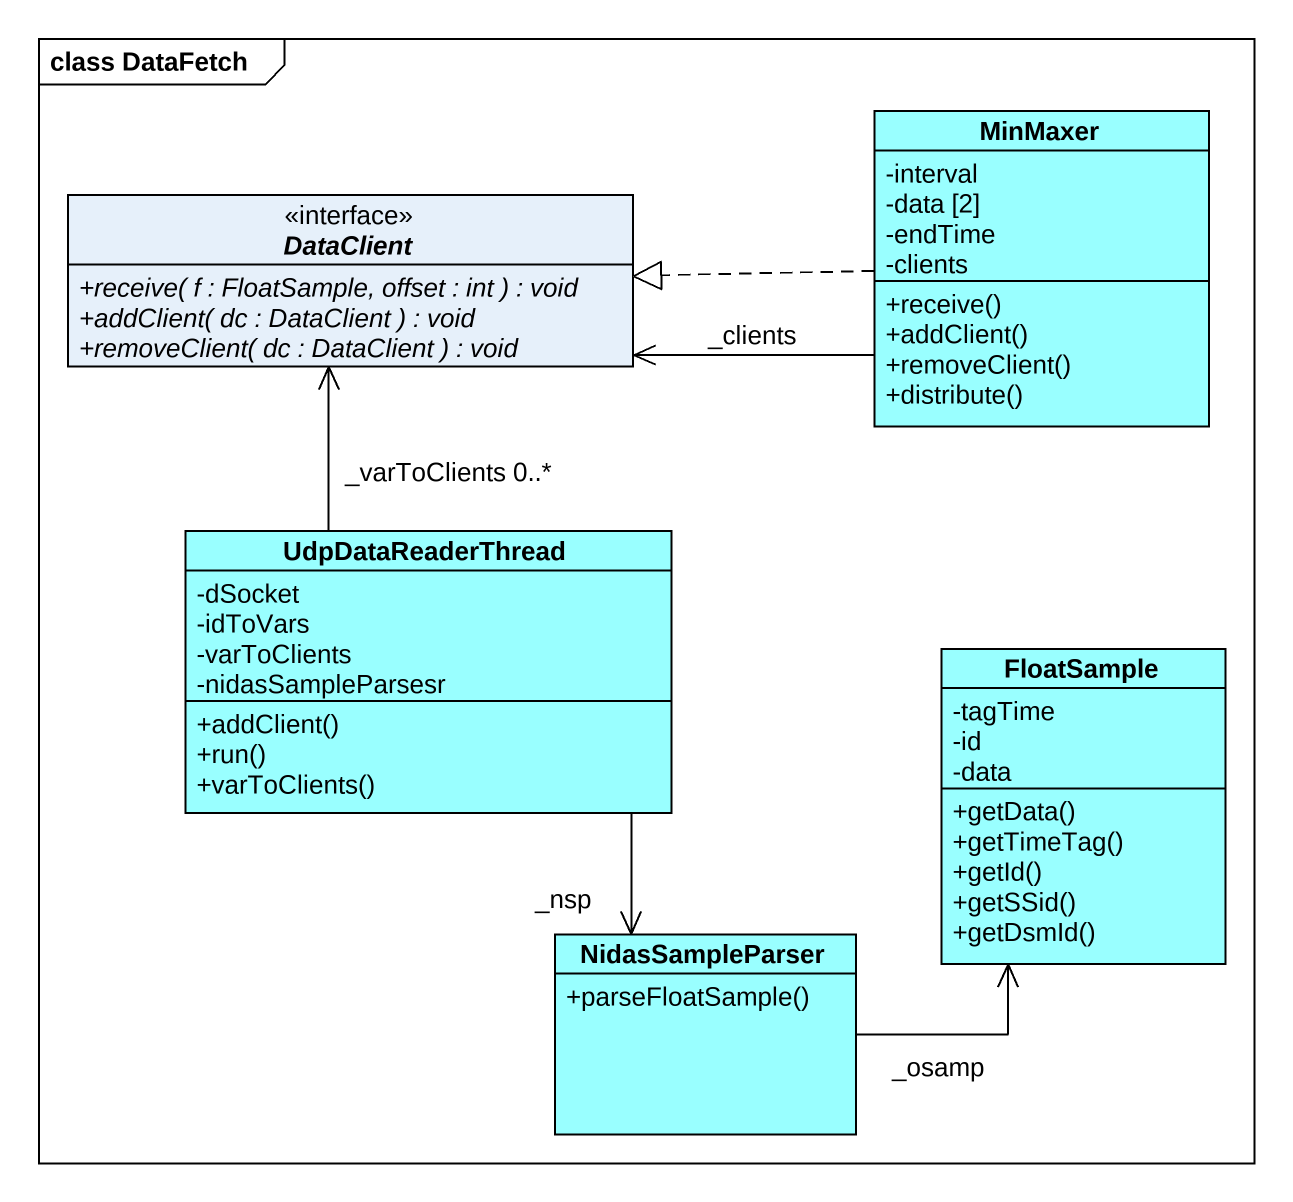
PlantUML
@startuml
mainframe class DataFetch
hide circle
hide empty members
skinparam classAttributeIconSize 0
class MinMaxer #99FFFF {
  -interval
  -data [2]
  -endTime
  -clients
  +receive()
  +addClient()
  +removeClient()
  +distribute()
}
interface DataClient {
  {abstract} +receive( f : FloatSample, offset : int ) : void
  {abstract} +addClient( dc : DataClient ) : void
  {abstract} +removeClient( dc : DataClient ) : void
}
class UdpDataReaderThread #99FFFF {
  -dSocket
  -idToVars
  -varToClients
  -nidasSampleParsesr
  +addClient()
  +run()
  +varToClients()
}
class FloatSample #99FFFF {
  -tagTime
  -id
  -data
  +getData()
  +getTimeTag()
  +getId()
  +getSSid()
  +getDsmId()
}
class NidasSampleParser #99FFFF {
  +parseFloatSample()
}
MinMaxer .left.|> DataClient
MinMaxer -left-> DataClient : _clients
UdpDataReaderThread -up-> DataClient : _varToClients 0..*
UdpDataReaderThread --> NidasSampleParser : _nsp
NidasSampleParser -up-> FloatSample : _osamp
@enduml
